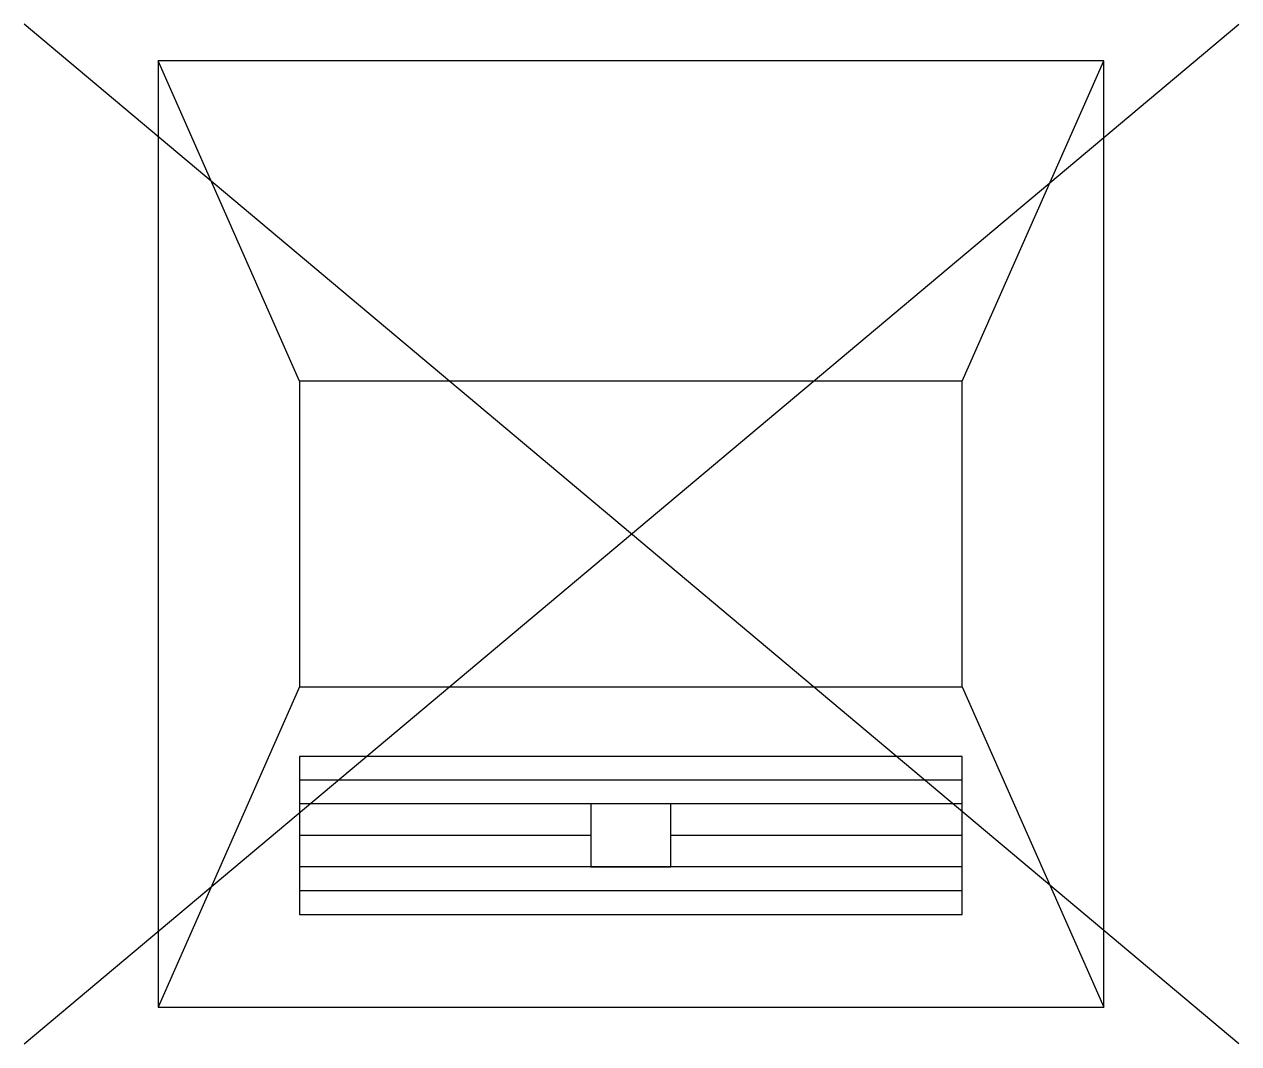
# Model space of a CAD drawing. Extents: x -2.57 to 2.57, y -2.15 to 2.15.
import ezdxf

# ---------------------------------------------------------------- set-up
doc = ezdxf.new("R2010")
doc.units = 0
doc.header["$LTSCALE"] = 0.2

msp = doc.modelspace()

# ---------------------------------------------------------------- linework, layer by layer
at = {"color": 0}
for p, q in [((-2.5658, -2.1549), (2.5705, 2.1549)), ((2.5705, -2.1549), (-2.5658, 2.1549))]:
    msp.add_line(p, q, dxfattribs=at)
at = {"flags": 128}
for points in [[(2, 2), (-2, 2), (-2, -2), (2, -2)], [(1.4013, 0.6456), (-1.4013, 0.6456), (-1.4013, -0.6456), (1.4013, -0.6456)], [(1.4013, -0.9403), (-1.4013, -0.9403), (-1.4013, -1.6085), (1.4013, -1.6085)], [(0.1692, -1.1409), (-0.1692, -1.1409), (-0.1692, -1.4078), (0.1692, -1.4078)]]:
    msp.add_lwpolyline(points, close=True, dxfattribs=at)
for points in [[(-1.4013, 0.6456), (-2, 2)], [(1.4013, 0.6456), (2, 2)], [(-1.4013, -0.6456), (-2, -2)], [(1.4013, -0.6456), (2, -2)], [(1.4013, -1.0406), (-1.4013, -1.0406)], [(1.4013, -1.1409), (-1.4013, -1.1409)], [(-0.1692, -1.2744), (-1.4013, -1.2744)], [(1.4013, -1.2744), (0.1692, -1.2744)], [(1.4013, -1.4078), (-1.4013, -1.4078)], [(1.4013, -1.5081), (-1.4013, -1.5081)]]:
    msp.add_lwpolyline(points, dxfattribs=at)

doc.saveas('drawing.dxf')
